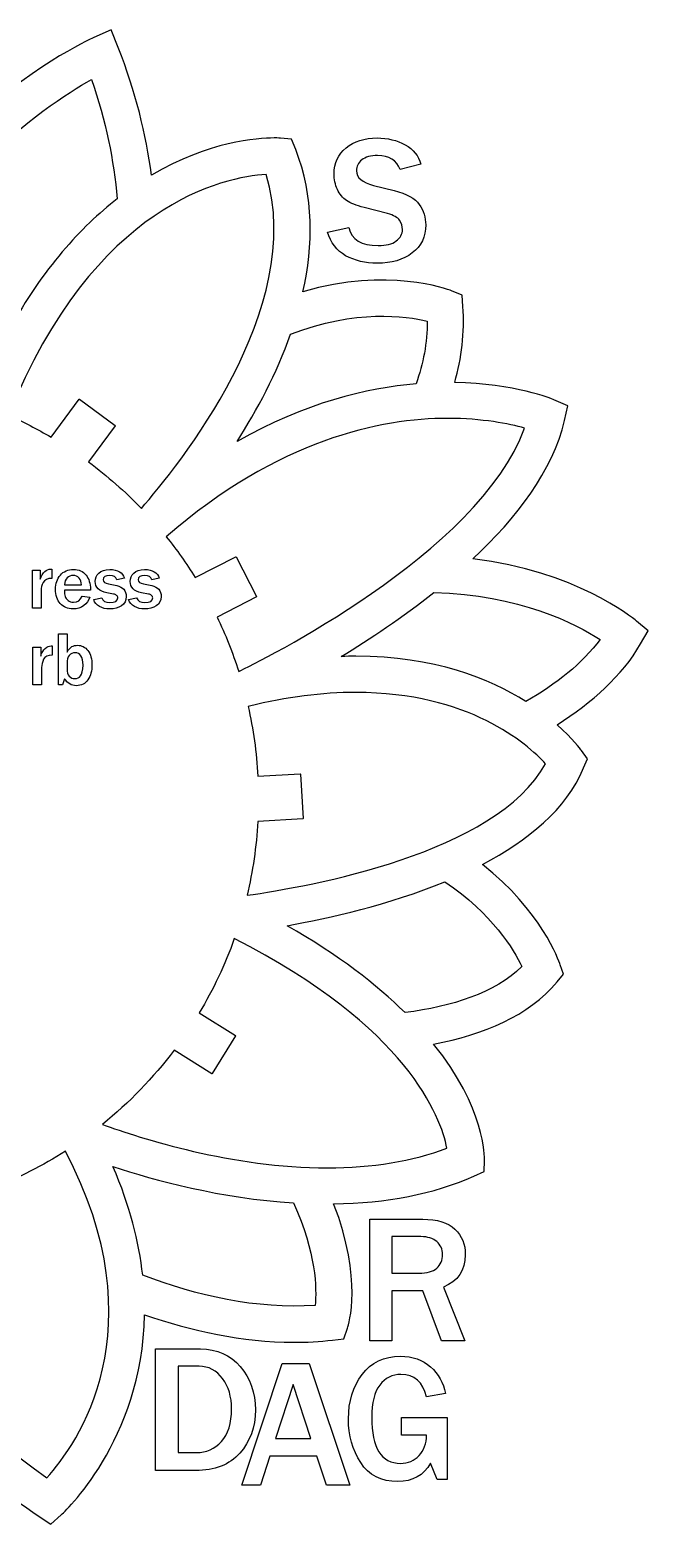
# Model space of a CAD drawing. Extents: x 28 to 619, y 185 to 708.
# Drawn here: x 482.2 to 618.6, y 369.2 to 698.7 of the extents above; entities that cross this region are included whole.
import ezdxf

# ---------------------------------------------------------------- set-up
doc = ezdxf.new("R2010")
doc.units = 0
doc.layers.add('Layer_1', color=7, linetype='CONTINUOUS')

msp = doc.modelspace()

# ---------------------------------------------------------------- linework, layer by layer
at = {"layer": 'Layer_1', "color": 1}
for p, q in [((500.181044, 698.740528), (496.381938, 697.048465)), ((501.717462, 694.877555), (500.181044, 698.740528)), ((539.979909, 674.640923), (537.509675, 674.860408)), ((540.905739, 672.322355), (539.979909, 674.640923)), ((577.583904, 640.257395), (575.257348, 641.179246)), ((577.763482, 637.759248), (577.583904, 640.257395)), ((600.913296, 615.858494), (597.836509, 617.16744)), ((600.163064, 612.602101), (600.913296, 615.858494)), ((618.611875, 566.19472), (616.045882, 568.353664)), ((616.045882, 568.353664), (616.045882, 568.353664)), ((616.939793, 563.297512), (618.611875, 566.19472)), ((605.21123, 537.97676), (603.946197, 539.772568)), ((604.36922, 535.945522), (605.21123, 537.97676)), ((599.91564, 490.471958), (599.229247, 492.559076)), ((598.514915, 488.775915), (599.91564, 490.471958)), ((582.444532, 446.913893), (582.532303, 449.404064)), ((580.165842, 445.904254), (582.444532, 446.913893)), ((557.259846, 409.625415), (557.259846, 436.429978)), ((557.259846, 436.429978), (568.884974, 436.429978)), ((568.884974, 420.64179), (562.090559, 420.64179)), ((562.090559, 420.64179), (562.090559, 409.625415)), ((573.048034, 409.625415), (568.884974, 420.64179)), ((573.460417, 421.466528), (578.15366, 409.625415)), ((551.48498, 410.072116), (552.299079, 412.422615)), ((549.010766, 409.772817), (551.48498, 410.072116)), ((562.090559, 409.625415), (557.259846, 409.625415)), ((578.15366, 409.625415), (573.048034, 409.625415)), ((578.15366, 409.625415), (578.15366, 409.625415)), ((509.990135, 381.000004), (509.990135, 407.804565)), ((509.990135, 407.804565), (519.867574, 407.804565)), ((528.97085, 377.774622), (537.866409, 404.579185)), ((537.866409, 404.579185), (543.816444, 404.579185)), ((543.816444, 404.579185), (552.810217, 377.774622)), ((535.195797, 384.156654), (533.094624, 377.774622)), ((545.505234, 384.156654), (535.195797, 384.156654)), ((547.645663, 377.774622), (545.505234, 384.156654)), ((518.787538, 381.000004), (509.990135, 381.000004)), ((509.990135, 381.000004), (509.990135, 381.000004)), ((533.094624, 377.774622), (528.97085, 377.774622)), ((552.810217, 377.774622), (547.645663, 377.774622)), ((552.810217, 377.774622), (552.810217, 377.774622)), ((484.298227, 370.883833), (486.852225, 369.17583)), ((486.852225, 369.17583), (489.158827, 371.207076))]:
    msp.add_line(p, q, dxfattribs=at)
at = {"layer": 'Layer_1', "color": 5}
for p, q in [((495.839225, 687.790136), (495.839225, 687.790136)), ((568.480493, 669.108747), (563.885407, 667.969811)), ((534.353075, 666.867084), (534.353075, 666.867084)), ((558.033586, 664.454761), (562.589358, 663.315825)), ((561.116582, 658.2102), (555.991313, 659.545506)), ((547.920491, 654.145325), (552.613762, 655.146818)), ((547.920491, 654.145325), (547.920491, 654.145325)), ((539.760425, 631.633587), (539.760425, 631.633587)), ((486.911068, 608.921133), (493.106721, 617.297968)), ((493.185546, 617.309539), (501.076197, 611.473804)), ((574.455047, 613.053007), (574.455075, 613.053035)), ((501.087768, 611.394444), (495.201346, 603.436003)), ((518.72279, 577.934572), (527.677843, 582.542725)), ((527.753901, 582.518454), (532.24465, 573.791634)), ((532.220379, 573.715547), (523.521641, 569.239136)), ((554.134539, 552.606793), (554.134539, 552.606793)), ((591.670941, 550.599233), (591.670941, 550.599233)), ((530.66985, 549.609282), (530.38266, 549.541492)), ((532.531303, 534.110767), (541.857872, 534.658108)), ((541.917393, 534.604656), (542.492308, 524.807368)), ((542.439391, 524.747819), (532.523034, 524.165735)), ((527.329326, 498.301649), (527.329467, 498.301621)), ((590.773023, 492.14404), (590.773023, 492.14404)), ((519.596466, 481.918931), (527.615556, 476.960767)), ((527.633618, 476.883043), (522.472028, 468.535437)), ((522.394304, 468.517262), (514.044505, 473.679945)), ((490.072832, 451.447215), (490.072832, 451.447215)), ((568.492234, 432.581116), (562.090559, 432.581116)), ((562.090559, 432.581116), (562.090559, 424.510294)), ((562.090559, 424.510294), (568.099493, 424.510294)), ((562.090559, 424.510294), (562.090559, 424.510294)), ((545.163767, 417.422913), (545.163767, 417.422913)), ((519.553376, 403.994988), (514.958319, 403.994988)), ((514.958319, 403.994988), (514.958319, 384.947051)), ((540.301423, 399.9841), (536.393633, 388.025159)), ((544.209184, 388.025159), (540.301423, 399.9841)), ((573.924503, 398.01243), (569.722186, 397.266221)), ((564.184535, 388.802656), (564.184535, 392.690792)), ((564.184535, 392.690792), (574.258344, 392.690792)), ((574.258344, 392.690792), (574.258344, 378.984133)), ((574.258344, 392.690792), (574.258344, 392.690792)), ((536.393633, 388.025159), (544.209184, 388.025159)), ((544.209184, 388.025159), (544.209184, 388.025159)), ((569.722186, 388.802656), (564.184535, 388.802656)), ((514.958319, 384.947051), (518.983908, 384.947051)), ((514.958319, 384.947051), (514.958319, 384.947051)), ((572.117914, 378.984133), (570.645138, 382.597351)), ((574.258344, 378.984133), (572.117914, 378.984133))]:
    msp.add_line(p, q, dxfattribs=at)
at = {"layer": 'Layer_1', "color": 7}
for p, q in [((482.820066, 571.202133), (482.820066, 579.55306)), ((482.820066, 579.55306), (484.523305, 579.55306)), ((484.523305, 579.55306), (484.523305, 577.560402)), ((487.078206, 579.792921), (487.078206, 577.767214)), ((503.085484, 577.783668), (501.407052, 577.444662)), ((510.791477, 577.783668), (509.113045, 577.444662)), ((484.705225, 575.071766), (484.705225, 571.202217)), ((489.864586, 576.361522), (493.634906, 576.361522)), ((495.594572, 575.146104), (489.864671, 575.146104)), ((493.634906, 576.361522), (493.634906, 576.361522)), ((493.750673, 573.864504), (495.453913, 573.632997)), ((493.750758, 573.864504), (493.750673, 573.864504)), ((495.602757, 575.361072), (495.594572, 575.146104)), ((496.322085, 573.120369), (498.091477, 573.459374)), ((500.712503, 574.311008), (499.191156, 574.600399)), ((499.612824, 576.543414), (501.407052, 576.17136)), ((504.028078, 573.120369), (505.79747, 573.459374)), ((508.418496, 574.311008), (506.897149, 574.600399)), ((507.318817, 576.543414), (509.113045, 576.17136)), ((484.705225, 571.202133), (482.820066, 571.202133)), ((484.705225, 571.202217), (484.705225, 571.202133)), ((496.322085, 573.120369), (496.322085, 573.120369)), ((504.028078, 573.120369), (504.028078, 573.120369)), ((488.558208, 554.268799), (488.558208, 565.554951)), ((488.558208, 565.554951), (490.443368, 565.554951)), ((490.443368, 565.554951), (490.443368, 561.478702)), ((482.935805, 554.268799), (482.935805, 562.619727)), ((482.935805, 562.619727), (484.639072, 562.619727)), ((484.639072, 562.619727), (484.639072, 560.627068)), ((487.193946, 562.859587), (487.193946, 560.833881)), ((484.820965, 558.138433), (484.820965, 554.268884)), ((490.443368, 559.072645), (490.443368, 557.832419)), ((490.443368, 557.832419), (490.443368, 557.832419)), ((484.820965, 554.268799), (482.935805, 554.268799)), ((484.820965, 554.268884), (484.820965, 554.268799)), ((489.409842, 554.268799), (488.558208, 554.268799)), ((489.914201, 555.641331), (489.409842, 554.268799)), ((489.409842, 554.268799), (489.409842, 554.268799))]:
    msp.add_line(p, q, dxfattribs=at)
at = {"layer": 'Layer_1', "color": 1}
for points in [[(496.381938, 697.048465), (495.308449, 696.56959), (481.68832, 690.32421), (468.032293, 676.903612)], [(509.060263, 666.695521), (507.875043, 675.666519), (505.584415, 685.132365), (501.717462, 694.877555)], [(536.096983, 674.904293), (532.517361, 674.904293), (521.734609, 674.174015), (509.060263, 666.695521)], [(537.509675, 674.860408), (537.509675, 674.860408), (537.014854, 674.904293), (536.096983, 674.904293)], [(542.478056, 640.975707), (544.792645, 651.271625), (544.89639, 662.022457), (540.905739, 672.322355)], [(575.257348, 641.179246), (574.311565, 641.554347), (561.238157, 646.462869), (542.478056, 640.975707)], [(575.943741, 620.9865), (577.468164, 626.33399), (578.186476, 631.940842), (577.763482, 637.759248)], [(597.836509, 617.16744), (597.481332, 617.319078), (589.184761, 620.731088), (575.943741, 620.9865)], [(579.950365, 582.061592), (589.615743, 591.108423), (597.609038, 601.524032), (600.163064, 612.602101)], [(616.045882, 568.353664), (615.175904, 569.08795), (602.441727, 579.41178), (579.950365, 582.061592)], [(598.526881, 545.487201), (606.284718, 550.399702), (612.885275, 556.277939), (616.939793, 563.297512)], [(603.946197, 539.772568), (603.746666, 540.051911), (601.990764, 542.438326), (598.526881, 545.487201)], [(582.061416, 514.687274), (592.093936, 519.930991), (600.598025, 526.834852), (604.36922, 535.945522)], [(599.229247, 492.559076), (598.96187, 493.373146), (595.051004, 504.507095), (582.061416, 514.687274)], [(571.306576, 475.048048), (582.296874, 477.147146), (592.309441, 481.249528), (598.514915, 488.775915)], [(582.532303, 449.404064), (582.560243, 450.142338), (582.707902, 460.86125), (571.306576, 475.048048)], [(549.246224, 439.810518), (560.902933, 439.966152), (571.32255, 441.981436), (580.165842, 445.904254)], [(552.299079, 412.422615), (552.542495, 413.116989), (555.774927, 423.15749), (549.246224, 439.810518)], [(568.884974, 436.429978), (572.118545, 436.429978), (574.49463, 435.696859), (576.01323, 434.23062)], [(576.01323, 434.23062), (577.53183, 432.777477), (578.29113, 430.892317), (578.29113, 428.575141)], [(578.29113, 428.575141), (578.29113, 425.132124), (576.680893, 422.762586), (573.460417, 421.466528)], [(489.158827, 371.207076), (489.414238, 371.434545), (507.072911, 387.48897), (507.551786, 415.35176)], [(507.551786, 415.35176), (517.823743, 411.808054), (529.105351, 409.269992), (540.446818, 409.269992)], [(540.446818, 409.269992), (543.30412, 409.269992), (546.169409, 409.42962), (549.010766, 409.772817)], [(519.867574, 407.804565), (523.520057, 407.804565), (526.452524, 406.508525), (528.664977, 403.916446)], [(528.664977, 403.916446), (530.877411, 401.337443), (531.983628, 398.149696), (531.983628, 394.353205)], [(531.983628, 394.353205), (531.983628, 390.556695), (530.844683, 387.382036), (528.566792, 384.829229)], [(464.923558, 386.447407), (470.44264, 381.14781), (476.831699, 375.872159), (484.298227, 370.883833)], [(528.566792, 384.829229), (526.288882, 382.276412), (523.029131, 381.000004), (518.787538, 381.000004)]]:
    msp.add_open_spline(points, degree=3, dxfattribs=at)
at = {"layer": 'Layer_1', "color": 5}
for points in [[(471.224819, 668.475356), (480.714597, 678.515863), (490.599487, 684.849042), (495.839225, 687.790136)], [(495.839225, 687.790136), (499.031751, 678.695441), (500.763692, 669.85212), (501.513923, 661.503676)], [(549.334368, 666.968317), (549.334368, 669.364026), (550.224582, 671.281905), (552.005009, 672.721953)], [(552.005009, 672.721953), (553.785436, 674.175097), (556.063327, 674.901668), (558.838681, 674.901668)], [(558.838681, 674.901668), (561.142762, 674.901668), (563.198112, 674.397657), (565.004729, 673.389635)], [(565.004729, 673.389635), (566.824423, 672.381593), (567.983011, 670.954631), (568.480493, 669.108747)], [(555.480745, 670.070955), (554.695264, 669.442578), (554.302524, 668.644012), (554.302524, 667.675256)], [(558.936866, 671.013549), (557.431361, 671.013549), (556.279321, 670.699351), (555.480745, 670.070955)], [(563.885407, 667.969811), (563.178478, 669.99897), (561.528965, 671.013549), (558.936866, 671.013549)], [(534.353075, 666.867084), (525.274325, 666.30041), (496.489606, 660.653905), (477.561893, 613.727744)], [(506.833643, 593.199379), (514.711199, 602.126492), (543.403886, 637.324231), (534.353075, 666.867084)], [(550.080564, 663.571095), (549.5831, 664.631498), (549.334368, 665.763906), (549.334368, 666.968317)], [(554.302524, 667.675256), (554.302524, 666.14356), (555.546211, 665.070062), (558.033586, 664.454761)], [(552.103194, 661.096825), (551.265333, 661.685936), (550.591123, 662.510692), (550.080564, 663.571095)], [(562.589358, 663.315825), (565.351636, 662.621973), (567.204068, 661.594298), (568.146652, 660.232802)], [(501.513923, 661.503676), (493.488709, 655.230356), (485.152231, 646.099705), (477.66973, 632.603302)], [(555.991313, 659.545506), (554.237076, 660.003703), (552.941037, 660.520809), (552.103194, 661.096825)], [(568.146652, 660.232802), (569.089237, 658.8844), (569.560529, 657.39199), (569.560529, 655.755572)], [(563.806865, 656.737423), (563.387934, 657.3658), (562.491173, 657.856726), (561.116582, 658.2102)], [(564.435261, 654.714793), (564.435261, 655.447912), (564.225796, 656.122122), (563.806865, 656.737423)], [(551.887181, 648.941514), (549.897289, 650.054278), (548.575059, 651.788882), (547.920491, 654.145325)], [(552.613762, 655.146818), (553.176683, 652.489264), (555.336755, 651.160486), (559.09398, 651.160486)], [(563.041027, 652.181622), (563.970516, 652.862361), (564.435261, 653.706751), (564.435261, 654.714793)], [(569.560529, 655.755572), (569.560529, 653.124207), (568.565583, 651.049225), (566.575691, 649.530624)], [(566.575691, 649.530624), (564.598893, 648.025119), (562.032985, 647.272367), (558.877967, 647.272367)], [(559.09398, 651.160486), (560.80895, 651.160486), (562.124632, 651.500865), (563.041027, 652.181622)], [(558.877967, 647.272367), (556.220412, 647.272367), (553.89015, 647.828749), (551.887181, 648.941514)], [(539.760425, 631.633587), (554.150739, 637.200533), (565.212862, 635.64419), (569.897892, 634.482902)], [(569.897892, 634.482902), (569.901843, 629.734006), (568.992015, 625.124809), (567.44761, 620.691182)], [(527.972003, 607.956977), (532.37371, 614.872804), (536.695605, 622.973852), (539.760425, 631.633587)], [(567.44761, 620.691182), (556.5172, 619.757365), (542.92899, 616.481048), (527.972003, 607.956977)], [(493.106721, 617.297968), (493.125348, 617.323086), (493.1604, 617.328138), (493.185546, 617.309539)], [(477.561893, 613.727744), (480.780016, 612.301449), (483.898374, 610.691343), (486.911068, 608.921133)], [(574.455075, 613.053035), (559.677666, 613.053035), (537.046999, 608.427865), (512.324841, 586.954112)], [(591.355868, 610.909896), (587.939851, 611.843713), (582.065254, 613.053007), (574.455047, 613.053007)], [(501.076197, 611.473804), (501.101315, 611.455178), (501.106366, 611.41959), (501.087768, 611.394444)], [(528.307311, 557.239724), (532.293982, 559.155223), (581.486952, 583.290557), (591.355868, 610.909896)], [(495.201346, 603.436003), (499.358818, 600.350185), (503.250973, 596.925334), (506.833643, 593.199379)], [(512.324841, 586.954112), (514.631528, 584.082868), (516.766708, 581.070004), (518.72279, 577.934572)], [(527.677843, 582.542725), (527.705783, 582.557118), (527.739593, 582.546394), (527.753901, 582.518454)], [(532.24465, 573.791634), (532.259043, 573.763694), (532.248319, 573.729856), (532.220379, 573.715547)], [(550.942239, 560.535967), (557.271439, 564.390953), (564.426704, 569.175749), (571.314563, 574.646937)], [(571.314563, 574.646937), (590.126537, 574.231929), (602.713083, 567.739125), (608.04062, 564.295167)], [(523.521641, 569.239136), (525.385521, 565.380622), (526.989136, 561.373941), (528.307311, 557.239724)], [(608.04062, 564.295167), (604.113809, 559.003557), (598.32735, 554.466186), (591.670941, 550.599233)], [(554.134765, 560.591847), (553.081257, 560.591847), (552.019735, 560.571809), (550.942239, 560.535967)], [(591.670941, 550.599233), (583.633732, 555.663372), (571.386388, 560.591847), (554.134765, 560.591847)], [(554.134539, 552.606793), (546.775736, 552.606793), (538.882629, 551.600614), (530.66985, 549.609282)], [(595.980587, 536.891107), (591.922091, 541.30478), (579.096107, 552.606793), (554.134539, 552.606793)], [(530.38266, 549.541492), (531.511916, 544.536112), (532.24702, 539.383468), (532.531303, 534.110767)], [(530.151153, 507.871268), (543.711423, 509.766814), (585.209802, 517.093444), (595.980587, 536.891107)], [(541.857872, 534.658108), (541.889086, 534.660931), (541.915559, 534.635813), (541.917393, 534.604656)], [(532.523034, 524.165735), (532.214537, 518.589814), (531.403881, 513.146256), (530.151153, 507.871268)], [(542.492308, 524.807368), (542.49513, 524.776126), (542.470577, 524.749653), (542.439391, 524.747819)], [(538.962272, 501.158923), (548.292454, 502.803094), (561.505534, 505.800068), (573.776811, 510.852241)], [(573.776811, 510.852241), (584.21638, 503.844663), (589.005155, 495.859326), (590.773023, 492.14404)], [(565.001336, 481.999788), (558.779917, 488.129429), (550.375565, 494.65816), (538.962272, 501.158923)], [(527.329467, 498.301621), (525.283751, 492.557524), (522.683187, 487.076655), (519.596466, 481.918931)], [(574.243832, 452.109788), (572.910953, 458.869967), (565.65962, 478.863142), (527.329326, 498.301649)], [(590.773023, 492.14404), (584.806986, 486.289735), (575.293247, 483.316693), (565.001336, 481.999788)], [(527.615556, 476.960767), (527.642085, 476.944398), (527.650185, 476.909628), (527.633618, 476.883043)], [(514.044505, 473.679945), (509.462487, 467.608749), (504.151262, 462.116459), (498.237295, 457.337514)], [(522.472028, 468.535437), (522.455659, 468.508852), (522.420889, 468.500803), (522.394304, 468.517262)], [(498.237295, 457.337514), (506.641619, 454.264704), (526.938364, 447.739754), (547.849422, 447.739754)], [(547.849422, 447.739754), (557.77419, 447.739754), (566.637633, 449.208577), (574.243832, 452.109788)], [(490.072832, 451.447215), (485.075043, 448.234546), (479.748297, 445.492718), (474.157587, 443.278755)], [(486.014251, 379.379673), (492.634761, 386.742442), (510.744453, 412.107285), (490.072832, 451.447215)], [(507.13277, 424.055389), (506.330667, 431.398204), (504.319353, 439.407459), (500.576127, 448.047238)], [(500.576127, 448.047238), (509.714737, 445.026309), (524.416341, 441.023678), (540.422857, 440.010049)], [(540.422857, 440.010049), (545.387259, 428.94794), (545.542876, 421.09831), (545.163767, 417.422913)], [(441.302969, 436.837253), (442.703695, 432.267946), (452.815971, 402.752971), (486.014251, 379.379673)], [(572.007255, 431.481437), (571.169412, 432.214557), (569.997739, 432.581116), (568.492234, 432.581116)], [(571.98764, 425.609945), (572.838578, 426.343064), (573.264047, 427.351106), (573.264047, 428.634069)], [(573.264047, 428.634069), (573.264047, 429.81229), (572.845116, 430.761413), (572.007255, 431.481437)], [(568.099493, 424.510294), (569.840654, 424.510294), (571.136703, 424.876845), (571.98764, 425.609945)], [(545.163767, 417.422913), (532.269937, 416.485108), (518.941146, 419.633737), (507.13277, 424.055389)], [(555.524602, 402.175482), (557.540666, 404.859212), (560.355306, 406.201077), (563.968522, 406.201077)], [(563.968522, 406.201077), (566.665343, 406.201077), (568.884334, 405.415595), (570.625495, 403.844632)], [(524.757187, 401.26542), (523.448052, 403.085132), (521.713449, 403.994988), (519.553376, 403.994988)], [(552.520121, 392.376596), (552.520121, 396.23855), (553.521615, 399.504845), (555.524602, 402.175482)], [(564.08635, 402.175482), (562.188104, 402.175482), (560.636776, 401.403091), (559.432364, 399.85831)], [(569.722186, 397.266221), (568.936705, 400.539061), (567.058093, 402.175482), (564.08635, 402.175482)], [(570.625495, 403.844632), (572.366637, 402.286759), (573.466306, 400.342692), (573.924503, 398.01243)], [(526.740532, 394.628117), (526.740532, 397.246387), (526.079417, 399.458821), (524.757187, 401.26542)], [(559.432364, 399.85831), (558.241048, 398.313531), (557.645389, 395.93745), (557.645389, 392.730066)], [(524.482274, 387.382034), (525.98778, 389.005376), (526.740532, 391.420737), (526.740532, 394.628117)], [(555.210404, 382.73481), (553.416882, 385.510178), (552.520121, 388.724107), (552.520121, 392.376596)], [(557.645389, 392.730066), (557.645389, 385.961831), (559.766195, 382.577714), (564.007807, 382.577714)], [(518.983908, 384.947051), (521.143981, 384.947051), (522.976769, 385.758712), (524.482274, 387.382034)], [(568.092325, 384.286135), (569.178899, 385.425084), (569.722186, 386.930591), (569.722186, 388.802656)], [(563.399054, 378.571756), (559.746571, 378.571756), (557.017022, 379.95944), (555.210404, 382.73481)], [(570.645138, 382.597351), (569.087252, 379.913621), (566.671891, 378.571756), (563.399054, 378.571756)], [(564.007807, 382.577714), (565.657321, 382.577714), (567.018827, 383.147188), (568.092325, 384.286135)]]:
    msp.add_open_spline(points, degree=3, dxfattribs=at)
at = {"layer": 'Layer_1', "color": 7}
for points in [[(484.523305, 577.560402), (484.765847, 578.337623), (485.099339, 578.905379), (485.523783, 579.263669)], [(485.168239, 576.849428), (484.859563, 576.237589), (484.705225, 575.645035), (484.705225, 575.071766)], [(487.078206, 577.767214), (486.119083, 577.767214), (485.482428, 577.461285), (485.168239, 576.849428)], [(485.523783, 579.263669), (485.948207, 579.62196), (486.383667, 579.801105), (486.830161, 579.801105)], [(486.830161, 579.801105), (486.890782, 579.801105), (486.973464, 579.798377), (487.078206, 579.792921)], [(487.905033, 575.352803), (487.905033, 576.615089), (488.260567, 577.659641), (488.971635, 578.486458)], [(488.971635, 578.486458), (489.682703, 579.313275), (490.64733, 579.726683), (491.865514, 579.726683)], [(490.476444, 577.866331), (490.129179, 577.513553), (489.925226, 577.01195), (489.864586, 576.361522)], [(491.774553, 578.403766), (491.256412, 578.403766), (490.823709, 578.224621), (490.476444, 577.866331)], [(493.089201, 577.833254), (492.736423, 578.213596), (492.298207, 578.403766), (491.774553, 578.403766)], [(491.865514, 579.726683), (493.056134, 579.726683), (493.976658, 579.318787), (494.627086, 578.502996)], [(493.634906, 576.361522), (493.62945, 576.962354), (493.447548, 577.452932), (493.089201, 577.833254)], [(494.627086, 578.502996), (495.277533, 577.687185), (495.602757, 576.639878), (495.602757, 575.361072)], [(496.66109, 577.072581), (496.66109, 577.811213), (496.92843, 578.436843), (497.463109, 578.949471)], [(499.191156, 574.600399), (497.504445, 574.925613), (496.66109, 575.749673), (496.66109, 577.072581)], [(497.463109, 578.949471), (497.997789, 579.467613), (498.794295, 579.726683), (499.852628, 579.726683)], [(499.902215, 578.387228), (498.899009, 578.387228), (498.397406, 578.07304), (498.397406, 577.444662)], [(498.397406, 577.444662), (498.397406, 577.009194), (498.802545, 576.708777), (499.612824, 576.543414)], [(499.852628, 579.726683), (501.616517, 579.726683), (502.694136, 579.079011), (503.085484, 577.783668)], [(501.407052, 577.444662), (501.230663, 578.07304), (500.729051, 578.387228), (499.902215, 578.387228)], [(504.367055, 577.072581), (504.367055, 577.811213), (504.634395, 578.436843), (505.169074, 578.949471)], [(506.897149, 574.600399), (505.21042, 574.925613), (504.367055, 575.749673), (504.367055, 577.072581)], [(505.169074, 578.949471), (505.703753, 579.467613), (506.50026, 579.726683), (507.558593, 579.726683)], [(507.608208, 578.387228), (506.605002, 578.387228), (506.103399, 578.07304), (506.103399, 577.444662)], [(506.103399, 577.444662), (506.103399, 577.009194), (506.508538, 576.708777), (507.318817, 576.543414)], [(507.558593, 579.726683), (509.322482, 579.726683), (510.40011, 579.079011), (510.791477, 577.783668)], [(509.113045, 577.444662), (508.936656, 578.07304), (508.435044, 578.387228), (507.608208, 578.387228)], [(488.963366, 572.194341), (488.25781, 572.971544), (487.905033, 574.024364), (487.905033, 575.352803)], [(489.864671, 575.146104), (489.864671, 574.578348), (489.917042, 574.123594), (490.021784, 573.781841)], [(490.021784, 573.781841), (490.13202, 573.440089), (490.346989, 573.142429), (490.66669, 572.888862)], [(491.865598, 572.508539), (492.797139, 572.508539), (493.425525, 572.960528), (493.750758, 573.864504)], [(495.453913, 573.632997), (495.233422, 572.877846), (494.803475, 572.254972), (494.164072, 571.764376)], [(498.091477, 573.459374), (498.361582, 572.781382), (498.956893, 572.442386), (499.877407, 572.442386)], [(499.877407, 572.442386), (501.045996, 572.442386), (501.63029, 572.786895), (501.63029, 573.475912)], [(501.357437, 574.021617), (501.175536, 574.16493), (500.960557, 574.261393), (500.712503, 574.311008)], [(501.63029, 573.475912), (501.63029, 573.696403), (501.539339, 573.878305), (501.357437, 574.021617)], [(501.407052, 576.17136), (502.801625, 575.884717), (503.498911, 575.085454), (503.498911, 573.773572)], [(503.498911, 573.773572), (503.498911, 572.853039), (503.140621, 572.164021), (502.42404, 571.70652)], [(505.79747, 573.459374), (506.067576, 572.781382), (506.662886, 572.442386), (507.5834, 572.442386)], [(507.5834, 572.442386), (508.751989, 572.442386), (509.336283, 572.786895), (509.336283, 573.475912)], [(509.06343, 574.021617), (508.881529, 574.16493), (508.666551, 574.261393), (508.418496, 574.311008)], [(509.336283, 573.475912), (509.336283, 573.696403), (509.245332, 573.878305), (509.06343, 574.021617)], [(509.113045, 576.17136), (510.507618, 575.884717), (511.204904, 575.085454), (511.204904, 573.773572)], [(511.204904, 573.773572), (511.204904, 572.853039), (510.846614, 572.164021), (510.130033, 571.70652)], [(491.758015, 571.02851), (490.600471, 571.02851), (489.668922, 571.41712), (488.963366, 572.194341)], [(490.66669, 572.888862), (490.986391, 572.635314), (491.386027, 572.508539), (491.865598, 572.508539)], [(494.164072, 571.764376), (493.52467, 571.273798), (492.722651, 571.02851), (491.758015, 571.02851)], [(497.603656, 571.541138), (496.947715, 571.888403), (496.520525, 572.414813), (496.322085, 573.120369)], [(499.869138, 571.02851), (499.014758, 571.02851), (498.259597, 571.199386), (497.603656, 571.541138)], [(502.42404, 571.70652), (501.707459, 571.254513), (500.855825, 571.02851), (499.869138, 571.02851)], [(505.309649, 571.541138), (504.653708, 571.888403), (504.226518, 572.414813), (504.028078, 573.120369)], [(507.575131, 571.02851), (506.720751, 571.02851), (505.96559, 571.199386), (505.309649, 571.541138)], [(510.130033, 571.70652), (509.413452, 571.254513), (508.561818, 571.02851), (507.575131, 571.02851)], [(484.639072, 560.627068), (484.881614, 561.40429), (485.215097, 561.972046), (485.639522, 562.330336)], [(487.193946, 560.833881), (486.234842, 560.833881), (485.598195, 560.527952), (485.284007, 559.916094)], [(485.639522, 562.330336), (486.063965, 562.688627), (486.499425, 562.867772), (486.9459, 562.867772)], [(486.9459, 562.867772), (487.006541, 562.867772), (487.089222, 562.865044), (487.193946, 562.859587)], [(490.443368, 561.478702), (490.801658, 562.101586), (491.159949, 562.512247), (491.518239, 562.710687)], [(490.947727, 560.775912), (490.611487, 560.37352), (490.443368, 559.805764), (490.443368, 559.072645)], [(492.229298, 561.379501), (491.711157, 561.379501), (491.283966, 561.178305), (490.947727, 560.775912)], [(491.518239, 562.710687), (491.87653, 562.909108), (492.295451, 563.008318), (492.775003, 563.008318)], [(493.510897, 560.668414), (493.207715, 561.142472), (492.780516, 561.379501), (492.229298, 561.379501)], [(492.775003, 563.008318), (493.690024, 563.008318), (494.44795, 562.619717), (495.048783, 561.842515)], [(493.965642, 558.659246), (493.965642, 559.530165), (493.81406, 560.199888), (493.510897, 560.668414)], [(495.048783, 561.842515), (495.649596, 561.065294), (495.950003, 559.987666), (495.950003, 558.609631)], [(485.284007, 559.916094), (484.975312, 559.304255), (484.820965, 558.711702), (484.820965, 558.138433)], [(490.443368, 557.832419), (490.443368, 557.088275), (490.603218, 556.537057), (490.92292, 556.178766)], [(493.428206, 556.261458), (493.764446, 556.669363), (493.943591, 557.468626), (493.965642, 558.659246)], [(495.950003, 558.609631), (495.950003, 557.363883), (495.652353, 556.300037), (495.057052, 555.418093)], [(492.51042, 554.095176), (491.396978, 554.095176), (490.531571, 554.610561), (489.914201, 555.641331)], [(490.92292, 556.178766), (491.248134, 555.825989), (491.667064, 555.6496), (492.179712, 555.6496)], [(492.179712, 555.6496), (492.675802, 555.6496), (493.091967, 555.853552), (493.428206, 556.261458)], [(495.057052, 555.418093), (494.467245, 554.536148), (493.618368, 554.095176), (492.51042, 554.095176)]]:
    msp.add_open_spline(points, degree=3, dxfattribs=at)

doc.saveas('drawing.dxf')
